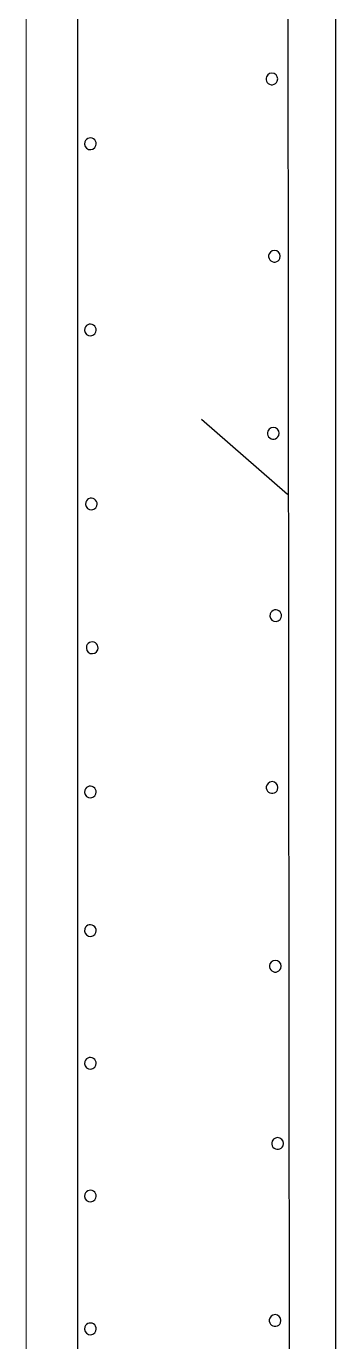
# Model space of a CAD drawing. Extents: x -426260 to 2055400, y -4304674 to -305611.
# Drawn here: x 735081 to 735991, y -1912102 to -1908238 of the extents above; entities that cross this region are included whole.
import ezdxf

# ---------------------------------------------------------------- set-up
doc = ezdxf.new("R2010")
doc.units = 0
doc.header["$LTSCALE"] = 300
doc.header["$MEASUREMENT"] = 0
doc.layers.add('LINE', color=7, linetype='CONTINUOUS')
doc.layers.add('ROD', color=1, linetype='CONTINUOUS', lineweight=30)

msp = doc.modelspace()

# ---------------------------------------------------------------- linework, layer by layer
at = {"layer": 'LINE', "lineweight": 18}
msp.add_line((735080.6, -1913290, 0), (735080.6, -1904970, 0), dxfattribs=at)
at = {"layer": 'LINE'}
msp.add_line((735990.6, -1914557, 0), (735990.6, -1904970, 0), dxfattribs=at)
at = {"layer": 'ROD'}
for p, q in [((735232.1, -1914265.1, 0), (735232.1, -1905209.2, 0)), ((735855.2, -1913286.1, 0), (735848.1, -1905209.9, 0)), ((735848.6, -1909612.8, 0), (735596.2, -1909393, 0))]:
    msp.add_line(p, q, dxfattribs=at)
for centre, start, end in [((735802.9, -1908392.4, 0), 337.4666, 157.4666), ((735802.9, -1908392.4, 0), 157.4666, 337.4666), ((735268.9, -1908583, 0), 161.5651, 341.5651), ((735268.9, -1908583, 0), 341.5651, 161.5651), ((735810.5, -1908913.3, 0), 157.4666, 337.4666), ((735810.5, -1908913.3, 0), 337.4666, 157.4666), ((735268.9, -1909130, 0), 341.5651, 161.5651), ((735268.9, -1909130, 0), 161.5651, 341.5651), ((735807, -1909433.5, 0), 157.4666, 337.4666), ((735807, -1909433.5, 0), 337.4666, 157.4666), ((735271.8, -1909641, 0), 161.5651, 341.5651), ((735271.8, -1909641, 0), 341.5651, 161.5651), ((735814, -1909969.3, 0), 161.5651, 341.5651), ((735814, -1909969.3, 0), 341.5651, 161.5651), ((735274.4, -1910063.6, 0), 161.5651, 341.5651), ((735274.4, -1910063.6, 0), 341.5651, 161.5651), ((735268.9, -1910487, 0), 341.5651, 161.5651), ((735803.6, -1910474, 0), 157.4666, 337.4666), ((735803.6, -1910474, 0), 337.4666, 157.4666), ((735268.9, -1910487, 0), 161.5651, 341.5651), ((735268.9, -1910894.2, 0), 161.5651, 341.5651), ((735268.9, -1910894.2, 0), 341.5651, 161.5651), ((735813.1, -1910998.9, 0), 157.4666, 337.4666), ((735813.1, -1910998.9, 0), 337.4666, 157.4666), ((735268.9, -1911284.2, 0), 161.5651, 341.5651), ((735268.9, -1911284.2, 0), 341.5651, 161.5651), ((735819.8, -1911519.7, 0), 157.4666, 337.4666), ((735819.8, -1911519.7, 0), 337.4666, 157.4666), ((735268.9, -1911674.2, 0), 161.5651, 341.5651), ((735268.9, -1911674.2, 0), 341.5651, 161.5651), ((735268.9, -1912064.2, 0), 341.5651, 161.5651), ((735812.4, -1912039.6, 0), 157.4666, 337.4666), ((735812.4, -1912039.6, 0), 337.4666, 157.4666), ((735268.9, -1912064.2, 0), 161.5651, 341.5651)]:
    msp.add_arc(centre, 17.2, start, end, dxfattribs=at)

doc.saveas('drawing.dxf')
